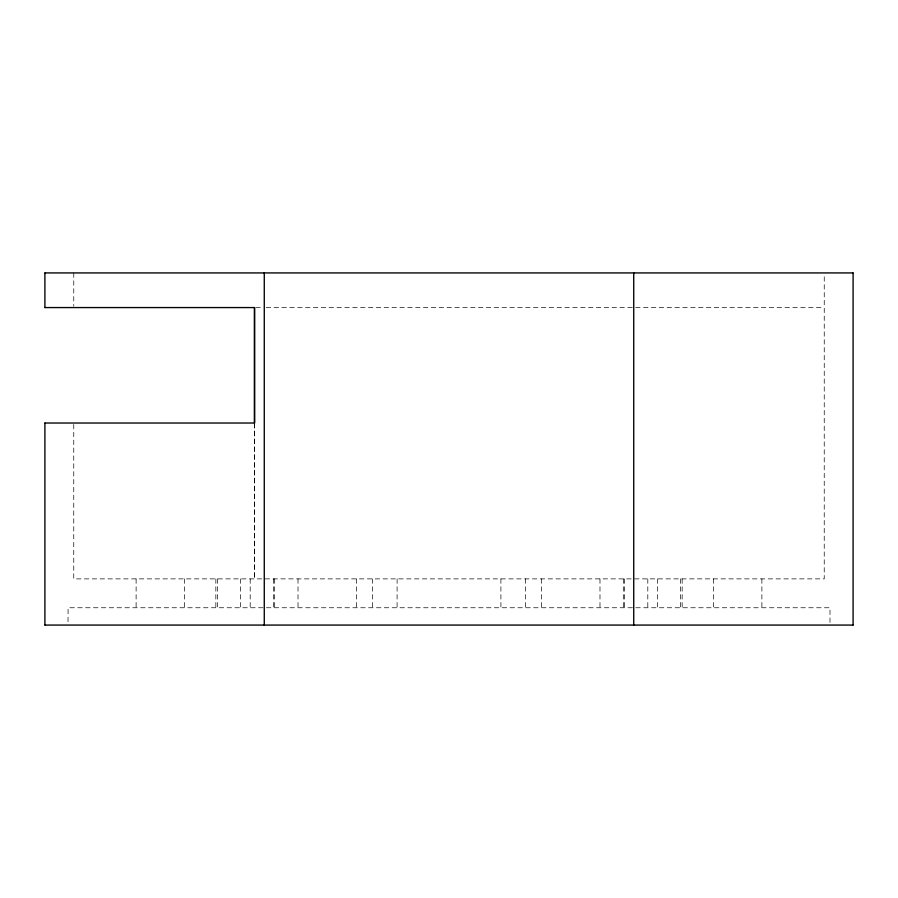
<?xml version="1.0" encoding="UTF-8"?>
<svg xmlns="http://www.w3.org/2000/svg" width="898" height="898" viewBox="0 0 898 898"><rect width="100%" height="100%" fill="white"/><g stroke="black" fill="none" stroke-linecap="round" stroke-linejoin="round"><path stroke-width="0.67" stroke-dasharray="4.49 3.37" d="M73.759 424.417L73.759 578.884L824.229 578.884L824.241 275.697M254.516 423.025L254.504 578.884L254.516 424.417M255.818 307.565L262.317 307.565M266.212 307.565L824.241 307.565M829.988 622.404L830.01 607.755L68.091 607.755L68.012 622.404M761.886 578.884L761.886 607.755M713.394 578.884L713.394 607.755M682.154 578.884L682.154 607.755M680.493 578.884L680.493 607.755M657.662 578.884L657.662 607.755M647.806 578.884L647.806 607.755M624.48 578.884L624.48 607.755M623.313 578.884L623.313 607.755M599.987 578.884L599.987 607.755M541.371 578.884L541.371 607.755M525.397 578.884L525.397 607.755M500.904 578.884L500.904 607.755M397.096 578.884L397.096 607.755M372.603 578.884L372.603 607.755M356.629 578.884L356.629 607.755M298.013 578.884L298.013 607.755M274.687 578.884L274.687 607.755M273.52 578.884L273.52 607.755M250.194 578.884L250.194 607.755M240.338 578.884L240.338 607.755M217.507 578.884L217.507 607.755M215.846 578.884L215.846 607.755M184.606 578.884L184.606 607.755M136.114 578.884L136.114 607.755M73.759 272.925L73.759 306.184"/><path stroke-width="1.35" d="M45.035 423.025L254.516 423.025L254.516 307.565L45.035 307.565M45.035 272.925L852.965 272.925M45.035 625.075L852.965 625.075M853.1 272.925L853.1 625.075M633.73 272.925L633.73 625.075M264.27 272.925L264.27 625.075M254.516 307.565L254.516 423.025M44.9 272.925L44.9 307.565M44.9 423.025L44.9 625.075"/></g></svg>
